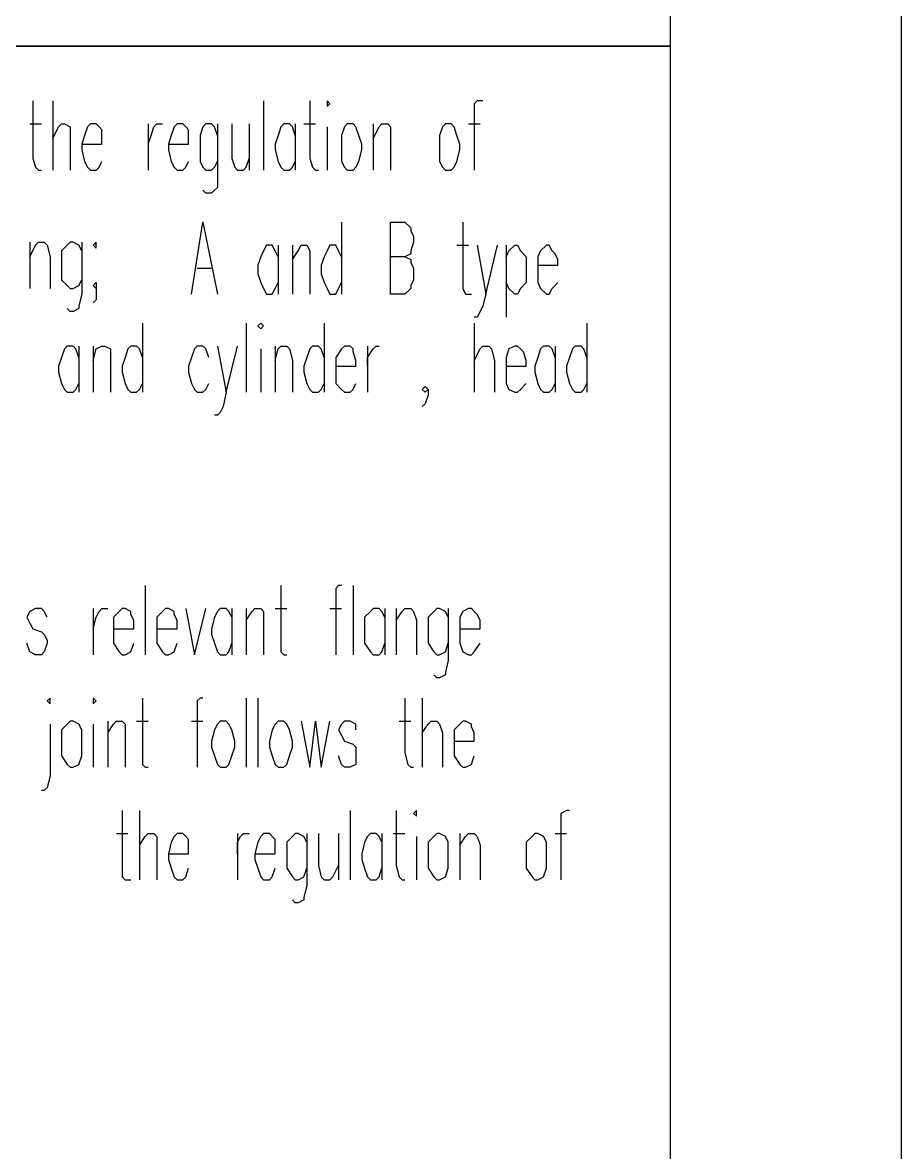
# Model space of a CAD drawing. Extents: x 0.28 to 3.47, y 0.29 to 4.81.
# Drawn here: x 3.271 to 3.474, y 4.2843 to 4.5454 of the extents above; entities that cross this region are included whole.
import ezdxf

# ---------------------------------------------------------------- set-up
doc = ezdxf.new("R2010")
doc.units = 0
doc.header["$MEASUREMENT"] = 0
doc.linetypes.add('AUSGEZOGEN', pattern=[0])
doc.layers.get('0').update_dxf_attribs({"linetype": 'AUSGEZOGEN'})

msp = doc.modelspace()

# ---------------------------------------------------------------- linework, layer by layer
for points in [[(0.28, 0.28667), (3.474, 0.28667), (3.474, 0.28667), (3.474, 4.80867), (3.474, 4.80867), (0.28, 4.80867), (0.28, 4.80867), (0.28, 0.28667), (0.28, 0.28667)], [(0.414, 0.34), (3.42067, 0.34), (3.42067, 0.34), (3.42067, 4.75533), (3.42067, 4.75533), (0.414, 4.75533), (0.414, 4.75533), (0.414, 0.34), (0.414, 0.34)], [(3.42067, 3.766), (3.42067, 4.75533)], [(2.93667, 4.54), (3.42067, 4.54), (3.42067, 4.54), (2.93667, 4.54), (2.93667, 4.54)], [(3.27333, 4.52733), (3.27333, 4.514), (3.27333, 4.514), (3.274, 4.512), (3.274, 4.512), (3.27467, 4.51133), (3.27467, 4.51133), (3.27533, 4.51133)], [(3.278, 4.52733), (3.278, 4.51133)], [(3.32667, 4.52733), (3.32667, 4.51133)], [(3.33733, 4.52733), (3.33733, 4.514), (3.33733, 4.514), (3.338, 4.512), (3.338, 4.512), (3.33867, 4.51133), (3.33867, 4.51133), (3.33933, 4.51133)], [(3.34133, 4.52667), (3.34133, 4.526), (3.34133, 4.526), (3.342, 4.52667), (3.342, 4.52667), (3.34133, 4.52733), (3.34133, 4.52733), (3.34133, 4.52667), (3.34133, 4.52667)], [(3.37733, 4.52733), (3.376, 4.52733), (3.376, 4.52733), (3.37533, 4.52667), (3.37533, 4.52667), (3.37533, 4.51133)], [(3.27267, 4.522), (3.27533, 4.522)], [(3.278, 4.51867), (3.27933, 4.52133), (3.27933, 4.52133), (3.28, 4.522), (3.28, 4.522), (3.28067, 4.522), (3.28067, 4.522), (3.282, 4.52133), (3.282, 4.52133), (3.282, 4.51133)], [(3.28467, 4.51733), (3.28933, 4.51733), (3.28933, 4.51733), (3.28933, 4.51867), (3.28933, 4.51867), (3.28933, 4.52067), (3.28933, 4.52067), (3.28867, 4.52133), (3.28867, 4.52133), (3.288, 4.522), (3.288, 4.522), (3.28667, 4.522), (3.28667, 4.522), (3.286, 4.52133), (3.286, 4.52133), (3.28533, 4.51933), (3.28533, 4.51933), (3.28467, 4.51733), (3.28467, 4.51733), (3.28467, 4.516), (3.28467, 4.516), (3.28533, 4.51333), (3.28533, 4.51333), (3.286, 4.512), (3.286, 4.512), (3.28667, 4.51133), (3.28667, 4.51133), (3.288, 4.51133), (3.288, 4.51133), (3.28867, 4.512), (3.28867, 4.512), (3.28933, 4.51333)], [(3.3, 4.522), (3.3, 4.51133)], [(3.3, 4.51733), (3.30067, 4.51933), (3.30067, 4.51933), (3.30133, 4.52133), (3.30133, 4.52133), (3.302, 4.522), (3.302, 4.522), (3.30333, 4.522)], [(3.30467, 4.51733), (3.30933, 4.51733), (3.30933, 4.51733), (3.30933, 4.51867), (3.30933, 4.51867), (3.30933, 4.52067), (3.30933, 4.52067), (3.30867, 4.52133), (3.30867, 4.52133), (3.308, 4.522), (3.308, 4.522), (3.30667, 4.522), (3.30667, 4.522), (3.306, 4.52133), (3.306, 4.52133), (3.30533, 4.51933), (3.30533, 4.51933), (3.30467, 4.51733), (3.30467, 4.51733), (3.30467, 4.516), (3.30467, 4.516), (3.30533, 4.51333), (3.30533, 4.51333), (3.306, 4.512), (3.306, 4.512), (3.30667, 4.51133), (3.30667, 4.51133), (3.308, 4.51133), (3.308, 4.51133), (3.30867, 4.512), (3.30867, 4.512), (3.30933, 4.51333)], [(3.316, 4.51933), (3.31533, 4.52133), (3.31533, 4.52133), (3.31467, 4.522), (3.31467, 4.522), (3.31333, 4.522), (3.31333, 4.522), (3.31267, 4.52133), (3.31267, 4.52133), (3.312, 4.51933), (3.312, 4.51933), (3.312, 4.51333), (3.312, 4.51333), (3.31267, 4.512), (3.31267, 4.512), (3.31333, 4.51133), (3.31333, 4.51133), (3.31467, 4.51133), (3.31467, 4.51133), (3.31533, 4.512), (3.31533, 4.512), (3.316, 4.51333)], [(3.316, 4.522), (3.316, 4.50733), (3.316, 4.50733), (3.31533, 4.50667), (3.31533, 4.50667), (3.31467, 4.506), (3.31467, 4.506), (3.31333, 4.506), (3.31333, 4.506), (3.31267, 4.50667)], [(3.31933, 4.522), (3.31933, 4.514), (3.31933, 4.514), (3.32, 4.512), (3.32, 4.512), (3.32067, 4.51133), (3.32067, 4.51133), (3.322, 4.51133), (3.322, 4.51133), (3.32267, 4.512), (3.32267, 4.512), (3.32333, 4.514)], [(3.32333, 4.522), (3.32333, 4.51133)], [(3.334, 4.51933), (3.33333, 4.52133), (3.33333, 4.52133), (3.33267, 4.522), (3.33267, 4.522), (3.33133, 4.522), (3.33133, 4.522), (3.33067, 4.52133), (3.33067, 4.52133), (3.33, 4.51933), (3.33, 4.51933), (3.32933, 4.51733), (3.32933, 4.51733), (3.32933, 4.516), (3.32933, 4.516), (3.33, 4.51333), (3.33, 4.51333), (3.33067, 4.512), (3.33067, 4.512), (3.33133, 4.51133), (3.33133, 4.51133), (3.33267, 4.51133), (3.33267, 4.51133), (3.33333, 4.512), (3.33333, 4.512), (3.334, 4.51333)], [(3.334, 4.522), (3.334, 4.51133)], [(3.336, 4.522), (3.33867, 4.522)], [(3.34133, 4.52133), (3.34133, 4.51133)], [(3.346, 4.522), (3.34533, 4.52133), (3.34533, 4.52133), (3.34467, 4.51933), (3.34467, 4.51933), (3.34467, 4.51333), (3.34467, 4.51333), (3.34533, 4.512), (3.34533, 4.512), (3.346, 4.51133), (3.346, 4.51133), (3.34733, 4.51133), (3.34733, 4.51133), (3.348, 4.512), (3.348, 4.512), (3.34867, 4.51333), (3.34867, 4.51333), (3.34933, 4.516), (3.34933, 4.516), (3.34933, 4.51733), (3.34933, 4.51733), (3.34867, 4.51933), (3.34867, 4.51933), (3.348, 4.52133), (3.348, 4.52133), (3.34733, 4.522), (3.34733, 4.522), (3.346, 4.522), (3.346, 4.522)], [(3.352, 4.522), (3.352, 4.51133)], [(3.352, 4.51867), (3.35333, 4.52133), (3.35333, 4.52133), (3.354, 4.522), (3.354, 4.522), (3.35533, 4.522), (3.35533, 4.522), (3.356, 4.52133), (3.356, 4.52133), (3.356, 4.51133)], [(3.36867, 4.522), (3.368, 4.52133), (3.368, 4.52133), (3.36733, 4.51933), (3.36733, 4.51933), (3.36733, 4.51333), (3.36733, 4.51333), (3.368, 4.512), (3.368, 4.512), (3.36867, 4.51133), (3.36867, 4.51133), (3.37, 4.51133), (3.37, 4.51133), (3.37067, 4.512), (3.37067, 4.512), (3.37133, 4.51333), (3.37133, 4.51333), (3.372, 4.516), (3.372, 4.516), (3.372, 4.51733), (3.372, 4.51733), (3.37133, 4.51933), (3.37133, 4.51933), (3.37067, 4.52133), (3.37067, 4.52133), (3.37, 4.522), (3.37, 4.522), (3.36867, 4.522), (3.36867, 4.522)], [(3.374, 4.522), (3.37667, 4.522)], [(3.31, 4.48267), (3.31267, 4.49933), (3.31267, 4.49933), (3.316, 4.48267)], [(3.34467, 4.49933), (3.34467, 4.48267)], [(3.356, 4.48267), (3.356, 4.49933), (3.356, 4.49933), (3.35933, 4.49933), (3.35933, 4.49933), (3.36067, 4.498), (3.36067, 4.498), (3.36067, 4.49733), (3.36067, 4.49733), (3.36133, 4.496), (3.36133, 4.496), (3.36133, 4.49467), (3.36133, 4.49467), (3.36067, 4.49267), (3.36067, 4.49267), (3.36067, 4.492), (3.36067, 4.492), (3.35933, 4.49133), (3.35933, 4.49133), (3.356, 4.49133)], [(3.37267, 4.49933), (3.37267, 4.484), (3.37267, 4.484), (3.37333, 4.48267), (3.37333, 4.48267), (3.37467, 4.48267)], [(3.27267, 4.49467), (3.27267, 4.484)], [(3.27267, 4.49133), (3.274, 4.494), (3.274, 4.494), (3.27467, 4.49467), (3.27467, 4.49467), (3.276, 4.49467), (3.276, 4.49467), (3.27667, 4.494), (3.27667, 4.494), (3.27733, 4.49133), (3.27733, 4.49133), (3.27733, 4.484)], [(3.28467, 4.49267), (3.284, 4.494), (3.284, 4.494), (3.28267, 4.49467), (3.28267, 4.49467), (3.282, 4.49467), (3.282, 4.49467), (3.28133, 4.494), (3.28133, 4.494), (3.28, 4.49267), (3.28, 4.49267), (3.28, 4.486), (3.28, 4.486), (3.28133, 4.48467), (3.28133, 4.48467), (3.282, 4.484), (3.282, 4.484), (3.28267, 4.484), (3.28267, 4.484), (3.284, 4.48467), (3.284, 4.48467), (3.28467, 4.486)], [(3.28467, 4.49467), (3.28467, 4.48267), (3.28467, 4.48267), (3.284, 4.48), (3.284, 4.48), (3.284, 4.47933), (3.284, 4.47933), (3.28267, 4.47867), (3.28267, 4.47867), (3.282, 4.47867), (3.282, 4.47867), (3.28133, 4.47933)], [(3.288, 4.49467), (3.28733, 4.494), (3.28733, 4.494), (3.288, 4.49333), (3.288, 4.49333), (3.288, 4.49467), (3.288, 4.49467)], [(3.33, 4.49133), (3.32933, 4.49267), (3.32933, 4.49267), (3.32867, 4.494), (3.32867, 4.494), (3.32733, 4.494), (3.32733, 4.494), (3.32667, 4.49267), (3.32667, 4.49267), (3.326, 4.49133), (3.326, 4.49133), (3.32533, 4.48933), (3.32533, 4.48933), (3.32533, 4.48733), (3.32533, 4.48733), (3.326, 4.48533), (3.326, 4.48533), (3.32667, 4.484), (3.32667, 4.484), (3.32733, 4.48267), (3.32733, 4.48267), (3.32867, 4.48267), (3.32867, 4.48267), (3.32933, 4.484), (3.32933, 4.484), (3.33, 4.48533)], [(3.33, 4.494), (3.33, 4.48267)], [(3.33333, 4.494), (3.33333, 4.48267)], [(3.33333, 4.49067), (3.33467, 4.49267), (3.33467, 4.49267), (3.33533, 4.494), (3.33533, 4.494), (3.33667, 4.494), (3.33667, 4.494), (3.33733, 4.49267), (3.33733, 4.49267), (3.33733, 4.48267)], [(3.34467, 4.49133), (3.344, 4.49267), (3.344, 4.49267), (3.34333, 4.494), (3.34333, 4.494), (3.342, 4.494), (3.342, 4.494), (3.34133, 4.49267), (3.34133, 4.49267), (3.34067, 4.49133), (3.34067, 4.49133), (3.34, 4.48933), (3.34, 4.48933), (3.34, 4.48733), (3.34, 4.48733), (3.34067, 4.48533), (3.34067, 4.48533), (3.34133, 4.484), (3.34133, 4.484), (3.342, 4.48267), (3.342, 4.48267), (3.34333, 4.48267), (3.34333, 4.48267), (3.344, 4.484), (3.344, 4.484), (3.34467, 4.48533)], [(3.37133, 4.494), (3.374, 4.494)], [(3.376, 4.494), (3.378, 4.48267), (3.378, 4.48267), (3.38067, 4.494)], [(3.38267, 4.494), (3.38267, 4.47733)], [(3.38267, 4.49133), (3.38333, 4.49267), (3.38333, 4.49267), (3.38467, 4.494), (3.38467, 4.494), (3.38533, 4.494), (3.38533, 4.494), (3.386, 4.49267), (3.386, 4.49267), (3.38733, 4.49133), (3.38733, 4.49133), (3.38733, 4.48533), (3.38733, 4.48533), (3.386, 4.484), (3.386, 4.484), (3.38533, 4.48267), (3.38533, 4.48267), (3.38467, 4.48267), (3.38467, 4.48267), (3.38333, 4.484), (3.38333, 4.484), (3.38267, 4.48533)], [(3.39, 4.48933), (3.39467, 4.48933), (3.39467, 4.48933), (3.39467, 4.49067), (3.39467, 4.49067), (3.394, 4.492), (3.394, 4.492), (3.39333, 4.49267), (3.39333, 4.49267), (3.39267, 4.494), (3.39267, 4.494), (3.392, 4.494), (3.392, 4.494), (3.39067, 4.49267), (3.39067, 4.49267), (3.39, 4.49133), (3.39, 4.49133), (3.39, 4.48533), (3.39, 4.48533), (3.39067, 4.484), (3.39067, 4.484), (3.392, 4.48267), (3.392, 4.48267), (3.39267, 4.48267), (3.39267, 4.48267), (3.39333, 4.484), (3.39333, 4.484), (3.39467, 4.48533)], [(3.35933, 4.49133), (3.36067, 4.49067), (3.36067, 4.49067), (3.36067, 4.49), (3.36067, 4.49), (3.36133, 4.48867), (3.36133, 4.48867), (3.36133, 4.486), (3.36133, 4.486), (3.36067, 4.48467), (3.36067, 4.48467), (3.36067, 4.484), (3.36067, 4.484), (3.35933, 4.48267), (3.35933, 4.48267), (3.356, 4.48267)], [(3.31133, 4.48867), (3.31467, 4.48867)], [(3.288, 4.48467), (3.288, 4.484), (3.288, 4.484), (3.28733, 4.48467), (3.28733, 4.48467), (3.288, 4.48533), (3.288, 4.48533), (3.288, 4.48133), (3.288, 4.48133), (3.28733, 4.48067)], [(3.378, 4.48267), (3.37733, 4.48), (3.37733, 4.48), (3.37667, 4.47867), (3.37667, 4.47867), (3.376, 4.47733), (3.376, 4.47733), (3.37533, 4.47733)], [(3.29867, 4.476), (3.29867, 4.46)], [(3.32267, 4.476), (3.32267, 4.46)], [(3.32533, 4.47533), (3.326, 4.47467), (3.326, 4.47467), (3.32667, 4.47533), (3.32667, 4.47533), (3.326, 4.476), (3.326, 4.476), (3.32533, 4.47533), (3.32533, 4.47533)], [(3.34067, 4.476), (3.34067, 4.46)], [(3.37533, 4.476), (3.37533, 4.46)], [(3.40133, 4.476), (3.40133, 4.46)], [(3.284, 4.468), (3.28333, 4.47), (3.28333, 4.47), (3.28267, 4.47067), (3.28267, 4.47067), (3.28133, 4.47067), (3.28133, 4.47067), (3.28067, 4.47), (3.28067, 4.47), (3.28, 4.468), (3.28, 4.468), (3.27933, 4.466), (3.27933, 4.466), (3.27933, 4.46467), (3.27933, 4.46467), (3.28, 4.462), (3.28, 4.462), (3.28067, 4.46067), (3.28067, 4.46067), (3.28133, 4.46), (3.28133, 4.46), (3.28267, 4.46), (3.28267, 4.46), (3.28333, 4.46067), (3.28333, 4.46067), (3.284, 4.462)], [(3.284, 4.47067), (3.284, 4.46)], [(3.28733, 4.47067), (3.28733, 4.46)], [(3.28733, 4.46733), (3.288, 4.47), (3.288, 4.47), (3.28933, 4.47067), (3.28933, 4.47067), (3.29, 4.47067), (3.29, 4.47067), (3.29133, 4.47), (3.29133, 4.47), (3.29133, 4.46)], [(3.29867, 4.468), (3.298, 4.47), (3.298, 4.47), (3.29733, 4.47067), (3.29733, 4.47067), (3.296, 4.47067), (3.296, 4.47067), (3.29533, 4.47), (3.29533, 4.47), (3.29467, 4.468), (3.29467, 4.468), (3.294, 4.466), (3.294, 4.466), (3.294, 4.46467), (3.294, 4.46467), (3.29467, 4.462), (3.29467, 4.462), (3.29533, 4.46067), (3.29533, 4.46067), (3.296, 4.46), (3.296, 4.46), (3.29733, 4.46), (3.29733, 4.46), (3.298, 4.46067), (3.298, 4.46067), (3.29867, 4.462)], [(3.314, 4.468), (3.31333, 4.47), (3.31333, 4.47), (3.31267, 4.47067), (3.31267, 4.47067), (3.31133, 4.47067), (3.31133, 4.47067), (3.31067, 4.47), (3.31067, 4.47), (3.31, 4.468), (3.31, 4.468), (3.30933, 4.466), (3.30933, 4.466), (3.30933, 4.46467), (3.30933, 4.46467), (3.31, 4.462), (3.31, 4.462), (3.31067, 4.46067), (3.31067, 4.46067), (3.31133, 4.46), (3.31133, 4.46), (3.31267, 4.46), (3.31267, 4.46), (3.31333, 4.46067), (3.31333, 4.46067), (3.314, 4.462)], [(3.316, 4.47067), (3.318, 4.46), (3.318, 4.46), (3.32067, 4.47067)], [(3.326, 4.47), (3.326, 4.46)], [(3.32933, 4.47067), (3.32933, 4.46)], [(3.32933, 4.46733), (3.33, 4.47), (3.33, 4.47), (3.33067, 4.47067), (3.33067, 4.47067), (3.332, 4.47067), (3.332, 4.47067), (3.33267, 4.47), (3.33267, 4.47), (3.33333, 4.46733), (3.33333, 4.46733), (3.33333, 4.46)], [(3.34067, 4.468), (3.34, 4.47), (3.34, 4.47), (3.33933, 4.47067), (3.33933, 4.47067), (3.338, 4.47067), (3.338, 4.47067), (3.33733, 4.47), (3.33733, 4.47), (3.33667, 4.468), (3.33667, 4.468), (3.336, 4.466), (3.336, 4.466), (3.336, 4.46467), (3.336, 4.46467), (3.33667, 4.462), (3.33667, 4.462), (3.33733, 4.46067), (3.33733, 4.46067), (3.338, 4.46), (3.338, 4.46), (3.33933, 4.46), (3.33933, 4.46), (3.34, 4.46067), (3.34, 4.46067), (3.34067, 4.462)], [(3.34333, 4.466), (3.348, 4.466), (3.348, 4.466), (3.348, 4.46733), (3.348, 4.46733), (3.34733, 4.46933), (3.34733, 4.46933), (3.34733, 4.47), (3.34733, 4.47), (3.34667, 4.47067), (3.34667, 4.47067), (3.34533, 4.47067), (3.34533, 4.47067), (3.34467, 4.47), (3.34467, 4.47), (3.34333, 4.468), (3.34333, 4.468), (3.34333, 4.462), (3.34333, 4.462), (3.34467, 4.46067), (3.34467, 4.46067), (3.34533, 4.46), (3.34533, 4.46), (3.34667, 4.46), (3.34667, 4.46), (3.34733, 4.46067), (3.34733, 4.46067), (3.348, 4.462)], [(3.35067, 4.47067), (3.35067, 4.46)], [(3.35067, 4.466), (3.35067, 4.468), (3.35067, 4.468), (3.352, 4.47), (3.352, 4.47), (3.35267, 4.47067), (3.35267, 4.47067), (3.35333, 4.47067)], [(3.37533, 4.46733), (3.37667, 4.47), (3.37667, 4.47), (3.37733, 4.47067), (3.37733, 4.47067), (3.37867, 4.47067), (3.37867, 4.47067), (3.37933, 4.47), (3.37933, 4.47), (3.38, 4.46733), (3.38, 4.46733), (3.38, 4.46)], [(3.38267, 4.466), (3.38733, 4.466), (3.38733, 4.466), (3.38733, 4.46733), (3.38733, 4.46733), (3.38667, 4.46933), (3.38667, 4.46933), (3.386, 4.47), (3.386, 4.47), (3.38533, 4.47067), (3.38533, 4.47067), (3.38467, 4.47067), (3.38467, 4.47067), (3.38333, 4.47), (3.38333, 4.47), (3.38267, 4.468), (3.38267, 4.468), (3.38267, 4.462), (3.38267, 4.462), (3.38333, 4.46067), (3.38333, 4.46067), (3.38467, 4.46), (3.38467, 4.46), (3.38533, 4.46), (3.38533, 4.46), (3.386, 4.46067), (3.386, 4.46067), (3.38733, 4.462)], [(3.394, 4.468), (3.39333, 4.47), (3.39333, 4.47), (3.39267, 4.47067), (3.39267, 4.47067), (3.39133, 4.47067), (3.39133, 4.47067), (3.39067, 4.47), (3.39067, 4.47), (3.39, 4.468), (3.39, 4.468), (3.38933, 4.466), (3.38933, 4.466), (3.38933, 4.46467), (3.38933, 4.46467), (3.39, 4.462), (3.39, 4.462), (3.39067, 4.46067), (3.39067, 4.46067), (3.39133, 4.46), (3.39133, 4.46), (3.39267, 4.46), (3.39267, 4.46), (3.39333, 4.46067), (3.39333, 4.46067), (3.394, 4.462)], [(3.394, 4.47067), (3.394, 4.46)], [(3.40133, 4.468), (3.40067, 4.47), (3.40067, 4.47), (3.4, 4.47067), (3.4, 4.47067), (3.39867, 4.47067), (3.39867, 4.47067), (3.398, 4.47), (3.398, 4.47), (3.39733, 4.468), (3.39733, 4.468), (3.39667, 4.466), (3.39667, 4.466), (3.39667, 4.46467), (3.39667, 4.46467), (3.39733, 4.462), (3.39733, 4.462), (3.398, 4.46067), (3.398, 4.46067), (3.39867, 4.46), (3.39867, 4.46), (3.4, 4.46), (3.4, 4.46), (3.40067, 4.46067), (3.40067, 4.46067), (3.40133, 4.462)], [(3.318, 4.46), (3.31733, 4.45667), (3.31733, 4.45667), (3.31667, 4.45533), (3.31667, 4.45533), (3.316, 4.45467), (3.316, 4.45467), (3.31533, 4.45467)], [(3.36467, 4.46067), (3.364, 4.46), (3.364, 4.46), (3.36333, 4.46067), (3.36333, 4.46067), (3.364, 4.46133), (3.364, 4.46133), (3.36467, 4.46067), (3.36467, 4.46067), (3.36467, 4.45933), (3.36467, 4.45933), (3.364, 4.45733), (3.364, 4.45733), (3.36333, 4.45667)], [(3.29933, 4.41533), (3.29933, 4.39933)], [(3.33067, 4.41533), (3.33067, 4.4), (3.33067, 4.4), (3.33133, 4.39933), (3.33133, 4.39933), (3.332, 4.39933)], [(3.34467, 4.41533), (3.344, 4.41533), (3.344, 4.41533), (3.34333, 4.41467), (3.34333, 4.41467), (3.34333, 4.39933)], [(3.34733, 4.41533), (3.34733, 4.39933)], [(3.27667, 4.408), (3.276, 4.40933), (3.276, 4.40933), (3.27533, 4.41), (3.27533, 4.41), (3.274, 4.41), (3.274, 4.41), (3.27267, 4.40933), (3.27267, 4.40933), (3.272, 4.408), (3.272, 4.408), (3.27267, 4.40667), (3.27267, 4.40667), (3.27333, 4.40533), (3.27333, 4.40533), (3.27533, 4.40467), (3.27533, 4.40467), (3.276, 4.404), (3.276, 4.404), (3.27667, 4.40267), (3.27667, 4.40267), (3.27667, 4.402), (3.27667, 4.402), (3.276, 4.4), (3.276, 4.4), (3.27533, 4.39933), (3.27533, 4.39933), (3.274, 4.39933), (3.274, 4.39933), (3.27267, 4.4), (3.27267, 4.4), (3.272, 4.402)], [(3.28733, 4.41), (3.28733, 4.39933)], [(3.28733, 4.40533), (3.288, 4.408), (3.288, 4.408), (3.28867, 4.40933), (3.28867, 4.40933), (3.28933, 4.41), (3.28933, 4.41), (3.29067, 4.41)], [(3.292, 4.40533), (3.29667, 4.40533), (3.29667, 4.40533), (3.29667, 4.40733), (3.29667, 4.40733), (3.296, 4.40867), (3.296, 4.40867), (3.296, 4.40933), (3.296, 4.40933), (3.29467, 4.41), (3.29467, 4.41), (3.294, 4.41), (3.294, 4.41), (3.29333, 4.40933), (3.29333, 4.40933), (3.292, 4.408), (3.292, 4.408), (3.292, 4.402), (3.292, 4.402), (3.29333, 4.4), (3.29333, 4.4), (3.294, 4.39933), (3.294, 4.39933), (3.29467, 4.39933), (3.29467, 4.39933), (3.296, 4.4), (3.296, 4.4), (3.29667, 4.402)], [(3.302, 4.40533), (3.30667, 4.40533), (3.30667, 4.40533), (3.30667, 4.40733), (3.30667, 4.40733), (3.306, 4.40867), (3.306, 4.40867), (3.306, 4.40933), (3.306, 4.40933), (3.30467, 4.41), (3.30467, 4.41), (3.304, 4.41), (3.304, 4.41), (3.30333, 4.40933), (3.30333, 4.40933), (3.302, 4.408), (3.302, 4.408), (3.302, 4.402), (3.302, 4.402), (3.30333, 4.4), (3.30333, 4.4), (3.304, 4.39933), (3.304, 4.39933), (3.30467, 4.39933), (3.30467, 4.39933), (3.306, 4.4), (3.306, 4.4), (3.30667, 4.402)], [(3.30867, 4.41), (3.31067, 4.39933), (3.31067, 4.39933), (3.31333, 4.41)], [(3.31933, 4.408), (3.31867, 4.40933), (3.31867, 4.40933), (3.318, 4.41), (3.318, 4.41), (3.31667, 4.41), (3.31667, 4.41), (3.316, 4.40933), (3.316, 4.40933), (3.31533, 4.408), (3.31533, 4.408), (3.31467, 4.40533), (3.31467, 4.40533), (3.31467, 4.404), (3.31467, 4.404), (3.31533, 4.402), (3.31533, 4.402), (3.316, 4.4), (3.316, 4.4), (3.31667, 4.39933), (3.31667, 4.39933), (3.318, 4.39933), (3.318, 4.39933), (3.31867, 4.4), (3.31867, 4.4), (3.31933, 4.402)], [(3.31933, 4.41), (3.31933, 4.39933)], [(3.32267, 4.41), (3.32267, 4.39933)], [(3.32267, 4.40733), (3.324, 4.40933), (3.324, 4.40933), (3.32467, 4.41), (3.32467, 4.41), (3.326, 4.41), (3.326, 4.41), (3.32667, 4.40933), (3.32667, 4.40933), (3.32667, 4.39933)], [(3.32933, 4.41), (3.332, 4.41)], [(3.342, 4.41), (3.34467, 4.41)], [(3.35467, 4.408), (3.354, 4.40933), (3.354, 4.40933), (3.35333, 4.41), (3.35333, 4.41), (3.352, 4.41), (3.352, 4.41), (3.35133, 4.40933), (3.35133, 4.40933), (3.35, 4.408), (3.35, 4.408), (3.35, 4.402), (3.35, 4.402), (3.35133, 4.4), (3.35133, 4.4), (3.352, 4.39933), (3.352, 4.39933), (3.35333, 4.39933), (3.35333, 4.39933), (3.354, 4.4), (3.354, 4.4), (3.35467, 4.402)], [(3.35467, 4.41), (3.35467, 4.39933)], [(3.35733, 4.41), (3.35733, 4.39933)], [(3.35733, 4.40733), (3.35867, 4.40933), (3.35867, 4.40933), (3.35933, 4.41), (3.35933, 4.41), (3.36067, 4.41), (3.36067, 4.41), (3.36133, 4.40933), (3.36133, 4.40933), (3.362, 4.40733), (3.362, 4.40733), (3.362, 4.39933)], [(3.36933, 4.408), (3.36867, 4.40933), (3.36867, 4.40933), (3.36733, 4.41), (3.36733, 4.41), (3.36667, 4.41), (3.36667, 4.41), (3.366, 4.40933), (3.366, 4.40933), (3.36467, 4.408), (3.36467, 4.408), (3.36467, 4.402), (3.36467, 4.402), (3.366, 4.4), (3.366, 4.4), (3.36667, 4.39933), (3.36667, 4.39933), (3.36733, 4.39933), (3.36733, 4.39933), (3.36867, 4.4), (3.36867, 4.4), (3.36933, 4.402)], [(3.36933, 4.41), (3.36933, 4.398), (3.36933, 4.398), (3.36867, 4.39533), (3.36867, 4.39533), (3.36867, 4.39467), (3.36867, 4.39467), (3.36733, 4.394), (3.36733, 4.394), (3.36667, 4.394), (3.36667, 4.394), (3.366, 4.39467)], [(3.372, 4.40533), (3.37667, 4.40533), (3.37667, 4.40533), (3.37667, 4.40733), (3.37667, 4.40733), (3.376, 4.40867), (3.376, 4.40867), (3.37533, 4.40933), (3.37533, 4.40933), (3.37467, 4.41), (3.37467, 4.41), (3.374, 4.41), (3.374, 4.41), (3.37267, 4.40933), (3.37267, 4.40933), (3.372, 4.408), (3.372, 4.408), (3.372, 4.402), (3.372, 4.402), (3.37267, 4.4), (3.37267, 4.4), (3.374, 4.39933), (3.374, 4.39933), (3.37467, 4.39933), (3.37467, 4.39933), (3.37533, 4.4), (3.37533, 4.4), (3.37667, 4.402)], [(3.27667, 4.38867), (3.27733, 4.388), (3.27733, 4.388), (3.27733, 4.38933), (3.27733, 4.38933), (3.27667, 4.38867), (3.27667, 4.38867)], [(3.28733, 4.38867), (3.28733, 4.388), (3.28733, 4.388), (3.288, 4.38867), (3.288, 4.38867), (3.28733, 4.38933), (3.28733, 4.38933), (3.28733, 4.38867), (3.28733, 4.38867)], [(3.29867, 4.38933), (3.29867, 4.374), (3.29867, 4.374), (3.29933, 4.37333), (3.29933, 4.37333), (3.3, 4.37333)], [(3.31267, 4.38933), (3.312, 4.38933), (3.312, 4.38933), (3.31133, 4.38867), (3.31133, 4.38867), (3.31133, 4.37333)], [(3.32267, 4.38933), (3.32267, 4.37333)], [(3.32533, 4.38933), (3.32533, 4.37333)], [(3.35933, 4.38933), (3.35933, 4.37667), (3.35933, 4.37667), (3.36, 4.374), (3.36, 4.374), (3.36067, 4.37333), (3.36067, 4.37333), (3.36133, 4.37333)], [(3.36333, 4.38933), (3.36333, 4.37333)], [(3.282, 4.384), (3.28133, 4.38333), (3.28133, 4.38333), (3.28, 4.382), (3.28, 4.382), (3.28, 4.376), (3.28, 4.376), (3.28133, 4.374), (3.28133, 4.374), (3.282, 4.37333), (3.282, 4.37333), (3.28267, 4.37333), (3.28267, 4.37333), (3.284, 4.374), (3.284, 4.374), (3.28467, 4.376), (3.28467, 4.376), (3.28467, 4.382), (3.28467, 4.382), (3.284, 4.38333), (3.284, 4.38333), (3.28267, 4.384), (3.28267, 4.384), (3.282, 4.384), (3.282, 4.384)], [(3.29067, 4.384), (3.29067, 4.37333)], [(3.29067, 4.38133), (3.292, 4.38333), (3.292, 4.38333), (3.29267, 4.384), (3.29267, 4.384), (3.294, 4.384), (3.294, 4.384), (3.29467, 4.38333), (3.29467, 4.38333), (3.29467, 4.37333)], [(3.29733, 4.384), (3.3, 4.384)], [(3.31, 4.384), (3.31267, 4.384)], [(3.31667, 4.384), (3.316, 4.38333), (3.316, 4.38333), (3.31533, 4.382), (3.31533, 4.382), (3.31467, 4.37933), (3.31467, 4.37933), (3.31467, 4.378), (3.31467, 4.378), (3.31533, 4.376), (3.31533, 4.376), (3.316, 4.374), (3.316, 4.374), (3.31667, 4.37333), (3.31667, 4.37333), (3.318, 4.37333), (3.318, 4.37333), (3.31867, 4.374), (3.31867, 4.374), (3.31933, 4.376), (3.31933, 4.376), (3.32, 4.378), (3.32, 4.378), (3.32, 4.37933), (3.32, 4.37933), (3.31933, 4.382), (3.31933, 4.382), (3.31867, 4.38333), (3.31867, 4.38333), (3.318, 4.384), (3.318, 4.384), (3.31667, 4.384), (3.31667, 4.384)], [(3.33, 4.384), (3.32933, 4.38333), (3.32933, 4.38333), (3.32867, 4.382), (3.32867, 4.382), (3.328, 4.37933), (3.328, 4.37933), (3.328, 4.378), (3.328, 4.378), (3.32867, 4.376), (3.32867, 4.376), (3.32933, 4.374), (3.32933, 4.374), (3.33, 4.37333), (3.33, 4.37333), (3.33133, 4.37333), (3.33133, 4.37333), (3.332, 4.374), (3.332, 4.374), (3.33267, 4.376), (3.33267, 4.376), (3.33333, 4.378), (3.33333, 4.378), (3.33333, 4.37933), (3.33333, 4.37933), (3.33267, 4.382), (3.33267, 4.382), (3.332, 4.38333), (3.332, 4.38333), (3.33133, 4.384), (3.33133, 4.384), (3.33, 4.384), (3.33, 4.384)], [(3.33533, 4.384), (3.33733, 4.37333), (3.33733, 4.37333), (3.33867, 4.384), (3.33867, 4.384), (3.34, 4.37333), (3.34, 4.37333), (3.342, 4.384)], [(3.348, 4.382), (3.348, 4.38333), (3.348, 4.38333), (3.34667, 4.384), (3.34667, 4.384), (3.34533, 4.384), (3.34533, 4.384), (3.34467, 4.38333), (3.34467, 4.38333), (3.344, 4.382), (3.344, 4.382), (3.34467, 4.38067), (3.34467, 4.38067), (3.34533, 4.37933), (3.34533, 4.37933), (3.34733, 4.37867), (3.34733, 4.37867), (3.348, 4.378), (3.348, 4.378), (3.348, 4.374), (3.348, 4.374), (3.34667, 4.37333), (3.34667, 4.37333), (3.34533, 4.37333), (3.34533, 4.37333), (3.34467, 4.374), (3.34467, 4.374), (3.344, 4.376)], [(3.358, 4.384), (3.36067, 4.384)], [(3.36333, 4.38133), (3.36467, 4.38333), (3.36467, 4.38333), (3.36533, 4.384), (3.36533, 4.384), (3.36667, 4.384), (3.36667, 4.384), (3.36733, 4.38333), (3.36733, 4.38333), (3.368, 4.38133), (3.368, 4.38133), (3.368, 4.37333)], [(3.37067, 4.37933), (3.37533, 4.37933), (3.37533, 4.37933), (3.37533, 4.38133), (3.37533, 4.38133), (3.37467, 4.38267), (3.37467, 4.38267), (3.37467, 4.38333), (3.37467, 4.38333), (3.37333, 4.384), (3.37333, 4.384), (3.37267, 4.384), (3.37267, 4.384), (3.372, 4.38333), (3.372, 4.38333), (3.37067, 4.382), (3.37067, 4.382), (3.37067, 4.376), (3.37067, 4.376), (3.372, 4.374), (3.372, 4.374), (3.37267, 4.37333), (3.37267, 4.37333), (3.37333, 4.37333), (3.37333, 4.37333), (3.37467, 4.374), (3.37467, 4.374), (3.37533, 4.376)], [(3.27733, 4.38333), (3.27733, 4.37133), (3.27733, 4.37133), (3.27667, 4.36867), (3.27667, 4.36867), (3.276, 4.368), (3.276, 4.368), (3.27533, 4.368)], [(3.28733, 4.38333), (3.28733, 4.37333)], [(3.294, 4.36333), (3.294, 4.348), (3.294, 4.348), (3.29467, 4.34733), (3.29467, 4.34733), (3.296, 4.34733)], [(3.298, 4.36333), (3.298, 4.34733)], [(3.34667, 4.36333), (3.34667, 4.34733)], [(3.35733, 4.36333), (3.35733, 4.35067), (3.35733, 4.35067), (3.358, 4.348), (3.358, 4.348), (3.35867, 4.34733), (3.35867, 4.34733), (3.35933, 4.34733)], [(3.36133, 4.36267), (3.362, 4.362), (3.362, 4.362), (3.362, 4.36333), (3.362, 4.36333), (3.36133, 4.36267), (3.36133, 4.36267)], [(3.39733, 4.36333), (3.39667, 4.36333), (3.39667, 4.36333), (3.39533, 4.36267), (3.39533, 4.36267), (3.39533, 4.34733)], [(3.29267, 4.358), (3.29533, 4.358)], [(3.298, 4.35533), (3.29933, 4.35733), (3.29933, 4.35733), (3.3, 4.358), (3.3, 4.358), (3.30133, 4.358), (3.30133, 4.358), (3.302, 4.35733), (3.302, 4.35733), (3.302, 4.34733)], [(3.30467, 4.35333), (3.30933, 4.35333), (3.30933, 4.35333), (3.30933, 4.35533), (3.30933, 4.35533), (3.30933, 4.35667), (3.30933, 4.35667), (3.30867, 4.35733), (3.30867, 4.35733), (3.308, 4.358), (3.308, 4.358), (3.30667, 4.358), (3.30667, 4.358), (3.306, 4.35733), (3.306, 4.35733), (3.30533, 4.356), (3.30533, 4.356), (3.30467, 4.35333), (3.30467, 4.35333), (3.30467, 4.352), (3.30467, 4.352), (3.30533, 4.35), (3.30533, 4.35), (3.306, 4.348), (3.306, 4.348), (3.30667, 4.34733), (3.30667, 4.34733), (3.308, 4.34733), (3.308, 4.34733), (3.30867, 4.348), (3.30867, 4.348), (3.30933, 4.35)], [(3.32067, 4.358), (3.32067, 4.34733)], [(3.32067, 4.35333), (3.32067, 4.356), (3.32067, 4.356), (3.32133, 4.35733), (3.32133, 4.35733), (3.322, 4.358), (3.322, 4.358), (3.32333, 4.358)], [(3.32467, 4.35333), (3.32933, 4.35333), (3.32933, 4.35333), (3.32933, 4.35533), (3.32933, 4.35533), (3.32933, 4.35667), (3.32933, 4.35667), (3.32867, 4.35733), (3.32867, 4.35733), (3.328, 4.358), (3.328, 4.358), (3.32667, 4.358), (3.32667, 4.358), (3.326, 4.35733), (3.326, 4.35733), (3.32533, 4.356), (3.32533, 4.356), (3.32467, 4.35333), (3.32467, 4.35333), (3.32467, 4.352), (3.32467, 4.352), (3.32533, 4.35), (3.32533, 4.35), (3.326, 4.348), (3.326, 4.348), (3.32667, 4.34733), (3.32667, 4.34733), (3.328, 4.34733), (3.328, 4.34733), (3.32867, 4.348), (3.32867, 4.348), (3.32933, 4.35)], [(3.33667, 4.356), (3.336, 4.35733), (3.336, 4.35733), (3.33467, 4.358), (3.33467, 4.358), (3.334, 4.358), (3.334, 4.358), (3.33333, 4.35733), (3.33333, 4.35733), (3.332, 4.356), (3.332, 4.356), (3.332, 4.35), (3.332, 4.35), (3.33333, 4.348), (3.33333, 4.348), (3.334, 4.34733), (3.334, 4.34733), (3.33467, 4.34733), (3.33467, 4.34733), (3.336, 4.348), (3.336, 4.348), (3.33667, 4.35)], [(3.33667, 4.358), (3.33667, 4.346), (3.33667, 4.346), (3.336, 4.34333), (3.336, 4.34333), (3.336, 4.34267), (3.336, 4.34267), (3.33467, 4.342), (3.33467, 4.342), (3.334, 4.342), (3.334, 4.342), (3.33333, 4.34267)], [(3.33933, 4.358), (3.33933, 4.35067), (3.33933, 4.35067), (3.34, 4.348), (3.34, 4.348), (3.34067, 4.34733), (3.34067, 4.34733), (3.342, 4.34733), (3.342, 4.34733), (3.34267, 4.348), (3.34267, 4.348), (3.344, 4.35067)], [(3.344, 4.358), (3.344, 4.34733)], [(3.354, 4.356), (3.35333, 4.35733), (3.35333, 4.35733), (3.35267, 4.358), (3.35267, 4.358), (3.35133, 4.358), (3.35133, 4.358), (3.35067, 4.35733), (3.35067, 4.35733), (3.35, 4.356), (3.35, 4.356), (3.34933, 4.35333), (3.34933, 4.35333), (3.34933, 4.352), (3.34933, 4.352), (3.35, 4.35), (3.35, 4.35), (3.35067, 4.348), (3.35067, 4.348), (3.35133, 4.34733), (3.35133, 4.34733), (3.35267, 4.34733), (3.35267, 4.34733), (3.35333, 4.348), (3.35333, 4.348), (3.354, 4.35)], [(3.354, 4.358), (3.354, 4.34733)], [(3.35667, 4.358), (3.35933, 4.358)], [(3.36667, 4.358), (3.366, 4.35733), (3.366, 4.35733), (3.36467, 4.356), (3.36467, 4.356), (3.36467, 4.35), (3.36467, 4.35), (3.366, 4.348), (3.366, 4.348), (3.36667, 4.34733), (3.36667, 4.34733), (3.36733, 4.34733), (3.36733, 4.34733), (3.36867, 4.348), (3.36867, 4.348), (3.36933, 4.35), (3.36933, 4.35), (3.36933, 4.356), (3.36933, 4.356), (3.36867, 4.35733), (3.36867, 4.35733), (3.36733, 4.358), (3.36733, 4.358), (3.36667, 4.358), (3.36667, 4.358)], [(3.372, 4.358), (3.372, 4.34733)], [(3.372, 4.35533), (3.37333, 4.35733), (3.37333, 4.35733), (3.374, 4.358), (3.374, 4.358), (3.37533, 4.358), (3.37533, 4.358), (3.376, 4.35733), (3.376, 4.35733), (3.37667, 4.35533), (3.37667, 4.35533), (3.37667, 4.34733)], [(3.38933, 4.358), (3.38867, 4.35733), (3.38867, 4.35733), (3.38733, 4.356), (3.38733, 4.356), (3.38733, 4.35), (3.38733, 4.35), (3.38867, 4.348), (3.38867, 4.348), (3.38933, 4.34733), (3.38933, 4.34733), (3.39, 4.34733), (3.39, 4.34733), (3.39133, 4.348), (3.39133, 4.348), (3.392, 4.35), (3.392, 4.35), (3.392, 4.356), (3.392, 4.356), (3.39133, 4.35733), (3.39133, 4.35733), (3.39, 4.358), (3.39, 4.358), (3.38933, 4.358), (3.38933, 4.358)], [(3.394, 4.358), (3.39667, 4.358)], [(3.362, 4.35733), (3.362, 4.34733)]]:
    msp.add_lwpolyline(points)

doc.saveas('drawing.dxf')
